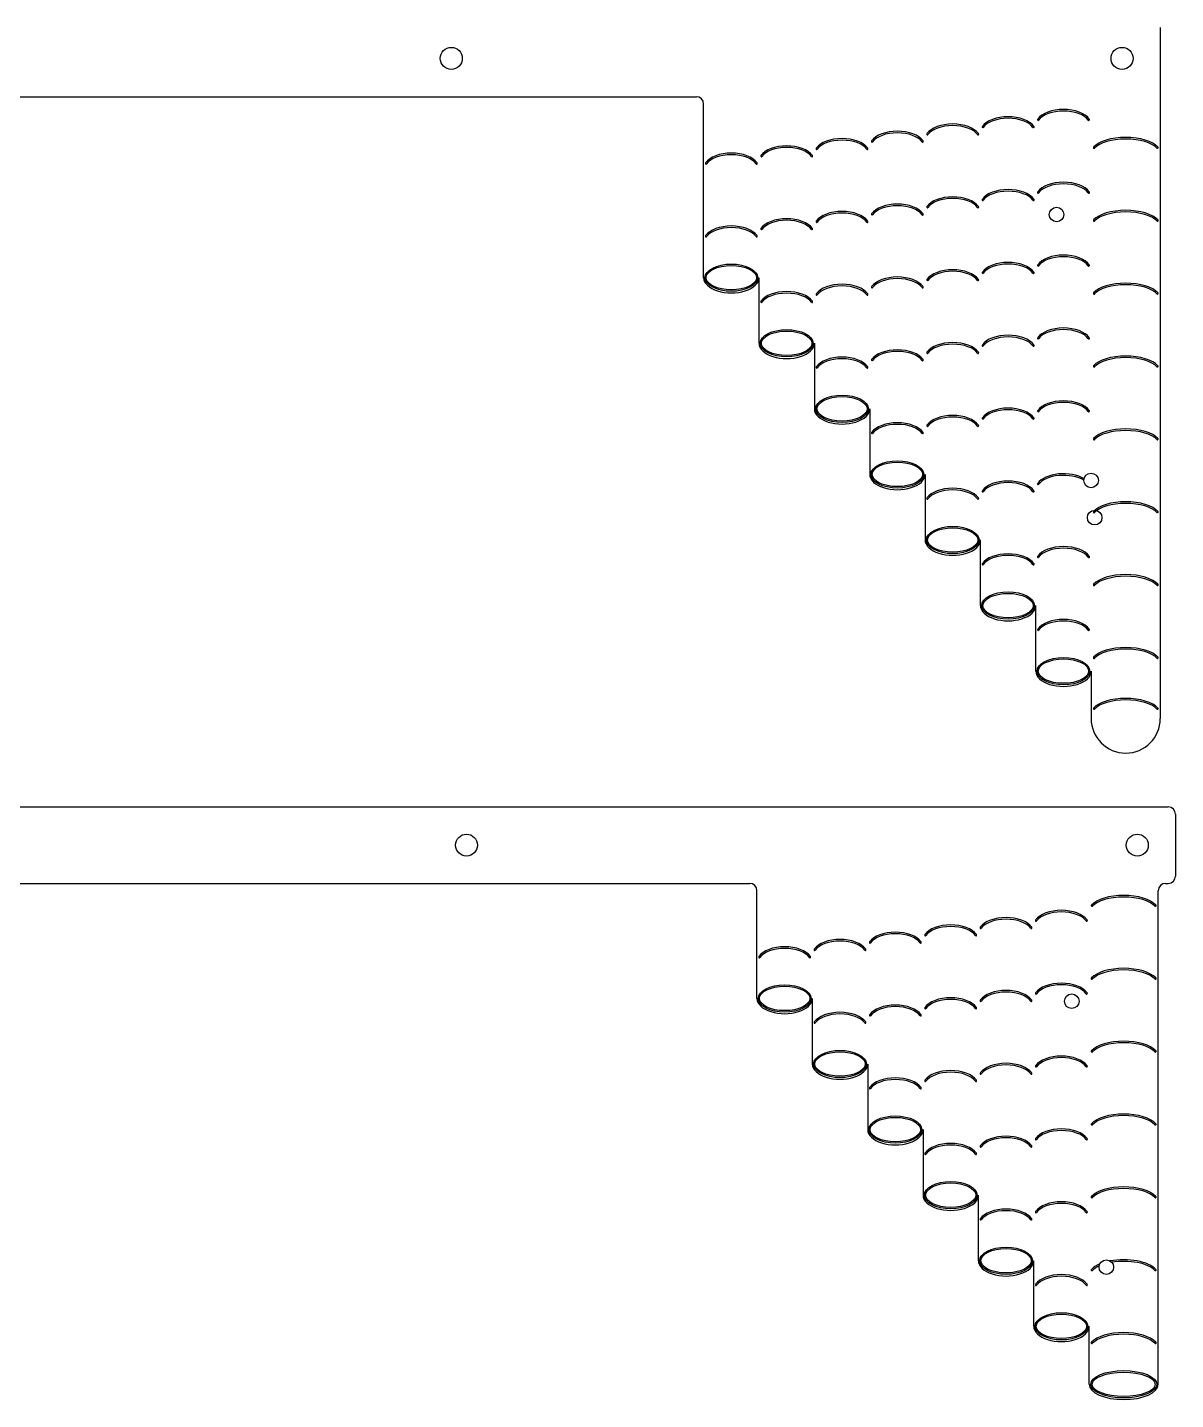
# Model space of a CAD drawing. Header units: millimetres. Extents: x -1211 to 233, y -1153 to 100.
# Drawn here: x -294.1 to -136.4, y -858.4 to -670.1 of the extents above; entities that cross this region are included whole.
import ezdxf

# ---------------------------------------------------------------- set-up
doc = ezdxf.new("R2010")
doc.units = ezdxf.units.MM
doc.layers.get('0').update_dxf_attribs({"lineweight": 25, "true_color": 0xffffff})
for name, color, linetype, lineweight, true_color in [('brass', 7, 'Continuous', 25, 0x000000), ('f1', 7, 'Continuous', 25, 0x000000), ('f2', 7, 'Continuous', 25, 0x000000)]:
    doc.layers.add(name, color=color, linetype=linetype, lineweight=lineweight, true_color=true_color)

msp = doc.modelspace()

# ---------------------------------------------------------------- linework, layer by layer
msp.add_line((-364.75, -787.56), (-194.9, -787.56))
for centre in [(-150.68, -803.73), (-145.93, -840.23)]:
    msp.add_circle(centre, 1)
for centre, start, end in [((-194.9, -788.56), 0, 90), ((-137.8, -788.56), 90, 180)]:
    msp.add_arc(centre, 1, start, end)
at = {"layer": 'brass'}
for p, q in [((-136.43, -778.06), (-136.43, -786.56)), ((-137.8, -787.56), (-137.43, -787.56))]:
    msp.add_line(p, q, dxfattribs=at)
for centre, start, end in [((-137.43, -778.06), 0, 90), ((-137.43, -786.56), 270, 0)]:
    msp.add_arc(centre, 1, start, end, dxfattribs=at)
at = {"layer": 'f1'}
for p, q in [((-138.52, -670.09), (-138.52, -764.93)), ((-361.62, -679.59), (-202.22, -679.59)), ((-201.22, -704.43), (-201.22, -680.59)), ((-193.62, -713.43), (-193.62, -704.43)), ((-186.02, -713.43), (-186.02, -722.43)), ((-178.42, -722.43), (-178.42, -731.43)), ((-170.82, -731.43), (-170.82, -740.43)), ((-163.22, -749.43), (-163.22, -740.43)), ((-155.62, -758.43), (-155.62, -749.43)), ((-148.02, -758.43), (-148.02, -764.93)), ((-422.23, -777.06), (-137.43, -777.06))]:
    msp.add_line(p, q, dxfattribs=at)
for centre, radius in [((-235.87, -674.34), 1.51), ((-143.77, -674.34), 1.51), ((-152.77, -695.76), 1), ((-148.02, -732.26), 1), ((-147.53, -737.36), 1), ((-233.78, -782.31), 1.51), ((-141.68, -782.31), 1.51)]:
    msp.add_circle(centre, radius, dxfattribs=at)
for centre, radius, start, end in [((-202.22, -680.59), 1, 0, 90), ((-143.27, -764.93), 4.75, 180, 360)]:
    msp.add_arc(centre, radius, start, end, dxfattribs=at)
at = {"layer": 'f1', "color": 5, "true_color": 0x0000ff}
for centre, start, end in [((-147.61, -686.58), 135.4006, 321.3987), ((-138.92, -686.58), 218.6013, 44.5994), ((-147.61, -696.58), 135.4006, 321.3987), ((-138.92, -696.58), 218.6013, 44.5994), ((-147.61, -706.58), 135.4006, 321.3987), ((-138.92, -706.58), 218.6013, 44.5994), ((-147.61, -716.58), 135.4006, 321.3987), ((-138.92, -716.58), 218.6013, 44.5994), ((-147.61, -726.58), 135.4006, 321.3987), ((-138.92, -726.58), 218.6013, 44.5994), ((-147.61, -736.58), 135.4006, 321.3987), ((-138.92, -736.58), 218.6013, 44.5994), ((-147.61, -746.58), 135.4006, 321.3987), ((-138.92, -746.58), 218.6013, 44.5994), ((-147.61, -756.58), 135.4006, 321.3987), ((-138.92, -756.58), 218.6013, 44.5994), ((-147.61, -763.56), 135.4006, 321.3987), ((-138.92, -763.56), 218.6013, 44.5994)]:
    msp.add_arc(centre, 0.103, start, end, dxfattribs=at)
for centre, major_axis, ratio, start_param, end_param in [((-151.82, -683.43), (-3.8, 0), 0.55122, 3.51684, 5.907938), ((-151.82, -683.43), (-3.62, 0), 0.517205, 3.484857, 5.939921), ((-167.02, -685.43), (3.8, 0), 0.55122, 0.375247, 2.766345), ((-167.02, -685.43), (3.62, 0), 0.517205, 0.343264, 2.798328), ((-159.42, -684.43), (-3.8, 0), 0.55122, 3.51684, 5.907938), ((-159.42, -684.43), (-3.62, 0), 0.517205, 3.484857, 5.939921), ((-155.29, -682.74), (0, 0.103), 0.8, 0.79239, 4.038669), ((-148.34, -682.74), (0, 0.103), 0.8, 2.244517, 5.490795), ((-182.22, -687.43), (-3.8, 0), 0.55122, 3.51684, 5.907938), ((-174.62, -686.43), (-3.8, 0), 0.55122, 3.51684, 5.907938), ((-174.62, -686.43), (-3.62, 0), 0.517205, 3.484857, 5.939921), ((-170.49, -684.74), (0, 0.103), 0.8, 0.79239, 4.038669), ((-163.54, -684.74), (0, 0.103), 0.8, 2.244517, 5.490795), ((-162.89, -683.74), (0, 0.103), 0.8, 0.79239, 4.038669), ((-155.94, -683.74), (0, 0.103), 0.8, 2.244517, 5.490795), ((-143.27, -687.28), (-4.75, 0), 0.440976, 3.51684, 5.907938), ((-143.27, -687.28), (-4.53, 0), 0.413764, 3.484857, 5.939921), ((-197.42, -689.43), (-3.8, 0), 0.55122, 3.51684, 5.907938), ((-189.82, -688.43), (-3.8, 0), 0.55122, 3.51684, 5.907938), ((-189.82, -688.43), (-3.62, 0), 0.517205, 3.484857, 5.939921), ((-185.69, -686.74), (0, 0.103), 0.8, 0.79239, 4.038669), ((-182.22, -687.43), (-3.62, 0), 0.517205, 3.484857, 5.939921), ((-178.74, -686.74), (0, 0.103), 0.8, 2.244517, 5.490795), ((-178.09, -685.74), (0, 0.103), 0.8, 0.79239, 4.038669), ((-171.14, -685.74), (0, 0.103), 0.8, 2.244517, 5.490795), ((-200.89, -688.74), (0, 0.103), 0.8, 0.79239, 4.038669), ((-197.42, -689.43), (-3.62, 0), 0.517205, 3.484857, 5.939921), ((-193.94, -688.74), (0, 0.103), 0.8, 2.244517, 5.490795), ((-193.29, -687.74), (0, 0.103), 0.8, 0.79239, 4.038669), ((-186.34, -687.74), (0, 0.103), 0.8, 2.244517, 5.490795), ((-159.42, -694.43), (3.8, 0), 0.55122, 0.375247, 2.766345), ((-159.42, -694.43), (3.62, 0), 0.517205, 0.343264, 2.798328), ((-155.29, -692.74), (0, 0.103), 0.8, 0.79239, 4.038669), ((-151.82, -693.43), (-3.8, 0), 0.55122, 3.51684, 5.907938), ((-151.82, -693.43), (-3.62, 0), 0.517205, 3.484857, 5.939921), ((-148.34, -692.74), (0, 0.103), 0.8, 2.244517, 5.490795), ((-174.62, -696.43), (-3.8, 0), 0.55122, 3.51684, 5.907938), ((-174.62, -696.43), (-3.62, 0), 0.517205, 3.484857, 5.939921), ((-170.49, -694.74), (0, 0.103), 0.8, 0.79239, 4.038669), ((-167.02, -695.43), (-3.8, 0), 0.55122, 3.51684, 5.907938), ((-167.02, -695.43), (-3.62, 0), 0.517205, 3.484857, 5.939921), ((-163.54, -694.74), (0, 0.103), 0.8, 2.244517, 5.490795), ((-162.89, -693.74), (0, 0.103), 0.8, 0.79239, 4.038669), ((-155.94, -693.74), (0, 0.103), 0.8, 2.244517, 5.490795), ((-189.82, -698.43), (-3.8, 0), 0.55122, 3.51684, 5.907938), ((-189.82, -698.43), (-3.62, 0), 0.517205, 3.484857, 5.939921), ((-185.69, -696.74), (0, 0.103), 0.8, 0.79239, 4.038669), ((-182.22, -697.43), (-3.8, 0), 0.55122, 3.51684, 5.907938), ((-182.22, -697.43), (-3.62, 0), 0.517205, 3.484857, 5.939921), ((-178.74, -696.74), (0, 0.103), 0.8, 2.244517, 5.490795), ((-178.09, -695.74), (0, 0.103), 0.8, 0.79239, 4.038669), ((-171.14, -695.74), (0, 0.103), 0.8, 2.244517, 5.490795), ((-143.27, -697.28), (-4.75, 0), 0.440976, 3.51684, 5.907938), ((-143.27, -697.28), (-4.53, 0), 0.413764, 3.484857, 5.939921), ((-197.42, -699.43), (-3.8, 0), 0.55122, 3.51684, 5.907938), ((-197.42, -699.43), (-3.62, 0), 0.517205, 3.484857, 5.939921), ((-193.29, -697.74), (0, 0.103), 0.8, 0.79239, 4.038669), ((-186.34, -697.74), (0, 0.103), 0.8, 2.244517, 5.490795), ((-200.89, -698.74), (0, 0.103), 0.8, 0.79239, 4.038669), ((-193.94, -698.74), (0, 0.103), 0.8, 2.244517, 5.490795), ((-159.42, -704.43), (-3.8, 0), 0.55122, 3.51684, 5.907938), ((-151.82, -703.43), (3.8, 0), 0.55122, 0.375247, 2.766345), ((-151.82, -703.43), (3.62, 0), 0.517205, 0.343264, 2.798328), ((-167.02, -705.43), (-3.8, 0), 0.55122, 3.51684, 5.907938), ((-167.02, -705.43), (-3.62, 0), 0.517205, 3.484857, 5.939921), ((-162.89, -703.74), (0, 0.103), 0.8, 0.79239, 4.038669), ((-159.42, -704.43), (-3.62, 0), 0.517205, 3.484857, 5.939921), ((-155.94, -703.74), (0, 0.103), 0.8, 2.244517, 5.490795), ((-155.29, -702.74), (0, 0.103), 0.8, 0.79239, 4.038669), ((-148.34, -702.74), (0, 0.103), 0.8, 2.244517, 5.490795), ((-182.22, -707.43), (-3.8, 0), 0.55122, 3.51684, 5.907938), ((-182.22, -707.43), (-3.62, 0), 0.517205, 3.484857, 5.939921), ((-178.09, -705.74), (0, 0.103), 0.8, 0.79239, 4.038669), ((-174.62, -706.43), (-3.8, 0), 0.55122, 3.51684, 5.907938), ((-174.62, -706.43), (-3.62, 0), 0.517205, 3.484857, 5.939921), ((-171.14, -705.74), (0, 0.103), 0.8, 2.244517, 5.490795), ((-170.49, -704.74), (0, 0.103), 0.8, 0.79239, 4.038669), ((-163.54, -704.74), (0, 0.103), 0.8, 2.244517, 5.490795), ((-143.27, -707.28), (-4.75, 0), 0.440976, 3.51684, 5.907938), ((-143.27, -707.28), (-4.53, 0), 0.413764, 3.484857, 5.939921), ((-193.29, -707.74), (0, 0.103), 0.8, 0.79239, 4.038669), ((-189.82, -708.43), (-3.8, 0), 0.55122, 3.51684, 5.907938), ((-189.82, -708.43), (-3.62, 0), 0.517205, 3.484857, 5.939921), ((-186.34, -707.74), (0, 0.103), 0.8, 2.244517, 5.490795), ((-185.69, -706.74), (0, 0.103), 0.8, 0.79239, 4.038669), ((-178.74, -706.74), (0, 0.103), 0.8, 2.244517, 5.490795), ((-151.82, -713.43), (-3.8, 0), 0.55122, 3.51684, 5.907938), ((-151.82, -713.43), (-3.62, 0), 0.517205, 3.484857, 5.939921), ((-167.02, -715.43), (-3.8, 0), 0.55122, 3.51684, 5.907938), ((-167.02, -715.43), (-3.62, 0), 0.517205, 3.484857, 5.939921), ((-162.89, -713.74), (0, 0.103), 0.8, 0.79239, 4.038669), ((-159.42, -714.43), (-3.8, 0), 0.55122, 3.51684, 5.907938), ((-159.42, -714.43), (-3.62, 0), 0.517205, 3.484857, 5.939921), ((-155.94, -713.74), (0, 0.103), 0.8, 2.244517, 5.490795), ((-155.29, -712.74), (0, 0.103), 0.8, 0.79239, 4.038669), ((-148.34, -712.74), (0, 0.103), 0.8, 2.244517, 5.490795), ((-182.22, -717.43), (-3.8, 0), 0.55122, 3.51684, 5.907938), ((-182.22, -717.43), (-3.62, 0), 0.517205, 3.484857, 5.939921), ((-174.62, -716.43), (-3.8, 0), 0.55122, 3.51684, 5.907938), ((-174.62, -716.43), (-3.62, 0), 0.517205, 3.484857, 5.939921), ((-170.49, -714.74), (0, 0.103), 0.8, 0.79239, 4.038669), ((-163.54, -714.74), (0, 0.103), 0.8, 2.244517, 5.490795), ((-143.27, -717.28), (-4.75, 0), 0.440976, 3.51684, 5.907938), ((-143.27, -717.28), (-4.53, 0), 0.413764, 3.484857, 5.939921), ((-185.69, -716.74), (0, 0.103), 0.8, 0.79239, 4.038669), ((-178.74, -716.74), (0, 0.103), 0.8, 2.244517, 5.490795), ((-178.09, -715.74), (0, 0.103), 0.8, 0.79239, 4.038669), ((-171.14, -715.74), (0, 0.103), 0.8, 2.244517, 5.490795), ((-159.42, -724.43), (-3.8, 0), 0.55122, 3.51684, 5.907938), ((-159.42, -724.43), (-3.62, 0), 0.517205, 3.484857, 5.939921), ((-155.29, -722.74), (0, 0.103), 0.8, 0.79239, 4.038669), ((-151.82, -723.43), (-3.8, 0), 0.55122, 3.51684, 5.907938), ((-151.82, -723.43), (-3.62, 0), 0.517205, 3.484857, 5.939921), ((-148.34, -722.74), (0, 0.103), 0.8, 2.244517, 5.490795), ((-174.62, -726.43), (-3.8, 0), 0.55122, 3.51684, 5.907938), ((-174.62, -726.43), (-3.62, 0), 0.517205, 3.484857, 5.939921), ((-170.49, -724.74), (0, 0.103), 0.8, 0.79239, 4.038669), ((-167.02, -725.43), (-3.8, 0), 0.55122, 3.51684, 5.907938), ((-167.02, -725.43), (-3.62, 0), 0.517205, 3.484857, 5.939921), ((-163.54, -724.74), (0, 0.103), 0.8, 2.244517, 5.490795), ((-162.89, -723.74), (0, 0.103), 0.8, 0.79239, 4.038669), ((-155.94, -723.74), (0, 0.103), 0.8, 2.244517, 5.490795), ((-178.09, -725.74), (0, 0.103), 0.8, 0.79239, 4.038669), ((-171.14, -725.74), (0, 0.103), 0.8, 2.244517, 5.490795), ((-143.27, -727.28), (-4.75, 0), 0.440976, 3.51684, 5.907938), ((-143.27, -727.28), (-4.53, 0), 0.413764, 3.484857, 5.939921), ((-159.42, -734.43), (-3.8, 0), 0.55122, 3.51684, 5.907938), ((-151.82, -733.43), (-3.8, 0), 0.55122, 3.873976, 5.907938), ((-151.82, -733.43), (-3.62, 0), 0.517205, 3.82958, 5.939921), ((-167.02, -735.43), (-3.8, 0), 0.55122, 3.51684, 5.907938), ((-167.02, -735.43), (-3.62, 0), 0.517205, 3.484857, 5.939921), ((-162.89, -733.74), (0, 0.103), 0.8, 0.79239, 4.038669), ((-159.42, -734.43), (-3.62, 0), 0.517205, 3.484857, 5.939921), ((-155.94, -733.74), (0, 0.103), 0.8, 2.244517, 5.490795), ((-155.29, -732.74), (0, 0.103), 0.8, 0.79239, 4.038669), ((-170.49, -734.74), (0, 0.103), 0.8, 0.79239, 4.038669), ((-163.54, -734.74), (0, 0.103), 0.8, 2.244517, 5.490795), ((-143.27, -737.28), (-4.75, 0), 0.440976, 3.51684, 5.907938), ((-143.27, -737.28), (-4.53, 0), 0.413764, 3.484857, 5.939921), ((-151.82, -743.43), (-3.8, 0), 0.55122, 3.51684, 5.907938), ((-151.82, -743.43), (-3.62, 0), 0.517205, 3.484857, 5.939921), ((-162.89, -743.74), (0, 0.103), 0.8, 0.79239, 4.038669), ((-159.42, -744.43), (-3.8, 0), 0.55122, 3.51684, 5.907938), ((-159.42, -744.43), (-3.62, 0), 0.517205, 3.484857, 5.939921), ((-155.94, -743.74), (0, 0.103), 0.8, 2.244517, 5.490795), ((-155.29, -742.74), (0, 0.103), 0.8, 0.79239, 4.038669), ((-148.34, -742.74), (0, 0.103), 0.8, 2.244517, 5.490795), ((-143.27, -747.28), (-4.75, 0), 0.440976, 3.51684, 5.907938), ((-143.27, -747.28), (-4.53, 0), 0.413764, 3.484857, 5.939921), ((-151.82, -753.43), (-3.8, 0), 0.55122, 3.51684, 5.907938), ((-155.29, -752.74), (0, 0.103), 0.8, 0.79239, 4.038669), ((-151.82, -753.43), (-3.62, 0), 0.517205, 3.484857, 5.939921), ((-148.34, -752.74), (0, 0.103), 0.8, 2.244517, 5.490795), ((-143.27, -757.28), (-4.75, 0), 0.440976, 3.51684, 5.907938), ((-143.27, -757.28), (-4.53, 0), 0.413764, 3.484857, 5.939921), ((-143.27, -764.26), (-4.75, 0), 0.440976, 3.51684, 5.907938), ((-143.27, -764.26), (-4.53, 0), 0.413764, 3.484857, 5.939921)]:
    msp.add_ellipse(centre, major_axis=major_axis, ratio=ratio, start_param=start_param, end_param=end_param, dxfattribs=at)
for centre, major_axis, ratio in [((-197.42, -704.43), (-3.62, 0), 0.517205), ((-197.42, -704.43), (3.46, 0), 0.483354), ((-189.82, -713.43), (-3.62, 0), 0.517205), ((-189.82, -713.43), (3.46, 0), 0.483354), ((-182.22, -722.43), (-3.62, 0), 0.517205), ((-182.22, -722.43), (3.46, 0), 0.483354), ((-174.62, -731.43), (-3.62, 0), 0.517205), ((-174.62, -731.43), (3.46, 0), 0.483354), ((-167.02, -740.43), (-3.62, 0), 0.517205), ((-167.02, -740.43), (3.46, 0), 0.483354), ((-159.42, -749.43), (-3.62, 0), 0.517205), ((-159.42, -749.43), (3.46, 0), 0.483354), ((-151.82, -758.43), (-3.62, 0), 0.517205), ((-151.82, -758.43), (3.46, 0), 0.483354)]:
    msp.add_ellipse(centre, major_axis=major_axis, ratio=ratio, dxfattribs=at)
at = {"layer": 'f1'}
for centre in [(-197.42, -704.43), (-189.82, -713.43), (-182.22, -722.43), (-174.62, -731.43), (-167.02, -740.43), (-159.42, -749.43), (-151.82, -758.43)]:
    msp.add_ellipse(centre, major_axis=(-3.8, 0), ratio=0.55122, start_param=0, end_param=3.141593, dxfattribs=at)
at = {"layer": 'f2'}
for p, q in [((-193.9, -803.35), (-193.9, -788.56)), ((-138.8, -856.31), (-138.8, -788.56)), ((-186.3, -803.35), (-186.3, -812.35)), ((-178.7, -812.35), (-178.7, -821.35)), ((-171.1, -821.35), (-171.1, -830.35)), ((-163.5, -839.35), (-163.5, -830.35)), ((-155.9, -848.35), (-155.9, -839.35)), ((-148.3, -856.31), (-148.3, -848.35))]:
    msp.add_line(p, q, dxfattribs=at)
at = {"layer": 'f2', "color": 5, "true_color": 0x0000ff}
for centre, start, end in [((-147.9, -790.61), 135.4006, 321.3987), ((-139.21, -790.61), 218.6013, 44.5994), ((-147.9, -800.61), 135.4006, 321.3987), ((-139.21, -800.61), 218.6013, 44.5994), ((-147.9, -810.61), 135.4006, 321.3987), ((-139.21, -810.61), 218.6013, 44.5994), ((-147.9, -820.61), 135.4006, 321.3987), ((-139.21, -820.61), 218.6013, 44.5994), ((-147.9, -830.61), 135.4006, 321.3987), ((-139.21, -830.61), 218.6013, 44.5994), ((-147.9, -840.61), 135.4006, 321.3987), ((-139.21, -840.61), 218.6013, 44.5994), ((-147.9, -850.61), 135.4006, 321.3987), ((-139.21, -850.61), 218.6013, 44.5994)]:
    msp.add_arc(centre, 0.103, start, end, dxfattribs=at)
for centre, major_axis, ratio, start_param, end_param in [((-143.55, -791.31), (4.75, 0), 0.440976, 0.375247, 2.766345), ((-143.55, -791.31), (4.53, 0), 0.413764, 0.343264, 2.798328), ((-159.7, -794.35), (-3.8, 0), 0.55122, 3.51684, 5.907938), ((-159.7, -794.35), (-3.62, 0), 0.517205, 3.484857, 5.939921), ((-155.58, -792.66), (0, 0.103), 0.8, 0.79239, 4.038669), ((-152.1, -793.35), (3.8, 0), 0.55122, 0.375247, 2.766345), ((-152.1, -793.35), (3.62, 0), 0.517205, 0.343264, 2.798328), ((-148.62, -792.66), (0, 0.103), 0.8, 2.244517, 5.490795), ((-174.9, -796.35), (-3.8, 0), 0.55122, 3.51684, 5.907938), ((-174.9, -796.35), (-3.62, 0), 0.517205, 3.484857, 5.939921), ((-170.78, -794.66), (0, 0.103), 0.8, 0.79239, 4.038669), ((-167.3, -795.35), (-3.8, 0), 0.55122, 3.51684, 5.907938), ((-167.3, -795.35), (-3.62, 0), 0.517205, 3.484857, 5.939921), ((-163.82, -794.66), (0, 0.103), 0.8, 2.244517, 5.490795), ((-163.18, -793.66), (0, 0.103), 0.8, 0.79239, 4.038669), ((-156.22, -793.66), (0, 0.103), 0.8, 2.244517, 5.490795), ((-190.1, -798.35), (-3.8, 0), 0.55122, 3.51684, 5.907938), ((-190.1, -798.35), (-3.62, 0), 0.517205, 3.484857, 5.939921), ((-182.5, -797.35), (-3.8, 0), 0.55122, 3.51684, 5.907938), ((-182.5, -797.35), (-3.62, 0), 0.517205, 3.484857, 5.939921), ((-178.38, -795.66), (0, 0.103), 0.8, 0.79239, 4.038669), ((-171.42, -795.66), (0, 0.103), 0.8, 2.244517, 5.490795), ((-193.58, -797.66), (0, 0.103), 0.8, 0.79239, 4.038669), ((-186.62, -797.66), (0, 0.103), 0.8, 2.244517, 5.490795), ((-185.98, -796.66), (0, 0.103), 0.8, 0.79239, 4.038669), ((-179.02, -796.66), (0, 0.103), 0.8, 2.244517, 5.490795), ((-143.55, -801.31), (4.75, 0), 0.440976, 0.375247, 2.766345), ((-143.55, -801.31), (4.53, 0), 0.413764, 0.343264, 2.798328), ((-152.1, -803.35), (-3.8, 0), 0.55122, 3.51684, 5.907938), ((-152.1, -803.35), (-3.62, 0), 0.517205, 3.484857, 5.939921), ((-167.3, -805.35), (-3.8, 0), 0.55122, 3.51684, 5.907938), ((-167.3, -805.35), (-3.62, 0), 0.517205, 3.484857, 5.939921), ((-163.18, -803.66), (0, 0.103), 0.8, 0.79239, 4.038669), ((-159.7, -804.35), (-3.8, 0), 0.55122, 3.51684, 5.907938), ((-159.7, -804.35), (-3.62, 0), 0.517205, 3.484857, 5.939921), ((-156.22, -803.66), (0, 0.103), 0.8, 2.244517, 5.490795), ((-155.58, -802.66), (0, 0.103), 0.8, 0.79239, 4.038669), ((-148.62, -802.66), (0, 0.103), 0.8, 2.244517, 5.490795), ((-182.5, -807.35), (-3.8, 0), 0.55122, 3.51684, 5.907938), ((-182.5, -807.35), (-3.62, 0), 0.517205, 3.484857, 5.939921), ((-178.38, -805.66), (0, 0.103), 0.8, 0.79239, 4.038669), ((-174.9, -806.35), (-3.8, 0), 0.55122, 3.51684, 5.907938), ((-174.9, -806.35), (-3.62, 0), 0.517205, 3.484857, 5.939921), ((-171.42, -805.66), (0, 0.103), 0.8, 2.244517, 5.490795), ((-170.78, -804.66), (0, 0.103), 0.8, 0.79239, 4.038669), ((-163.82, -804.66), (0, 0.103), 0.8, 2.244517, 5.490795), ((-185.98, -806.66), (0, 0.103), 0.8, 0.79239, 4.038669), ((-179.02, -806.66), (0, 0.103), 0.8, 2.244517, 5.490795), ((-143.55, -811.31), (4.75, 0), 0.440976, 0.375247, 2.766345), ((-143.55, -811.31), (4.53, 0), 0.413764, 0.343264, 2.798328), ((-152.1, -813.35), (-3.8, 0), 0.55122, 3.51684, 5.907938), ((-152.1, -813.35), (-3.62, 0), 0.517205, 3.484857, 5.939921), ((-167.3, -815.35), (-3.8, 0), 0.55122, 3.51684, 5.907938), ((-167.3, -815.35), (-3.62, 0), 0.517205, 3.484857, 5.939921), ((-159.7, -814.35), (-3.8, 0), 0.55122, 3.51684, 5.907938), ((-159.7, -814.35), (-3.62, 0), 0.517205, 3.484857, 5.939921), ((-155.58, -812.66), (0, 0.103), 0.8, 0.79239, 4.038669), ((-148.62, -812.66), (0, 0.103), 0.8, 2.244517, 5.490795), ((-174.9, -816.35), (-3.8, 0), 0.55122, 3.51684, 5.907938), ((-174.9, -816.35), (-3.62, 0), 0.517205, 3.484857, 5.939921), ((-170.78, -814.66), (0, 0.103), 0.8, 0.79239, 4.038669), ((-163.82, -814.66), (0, 0.103), 0.8, 2.244517, 5.490795), ((-163.18, -813.66), (0, 0.103), 0.8, 0.79239, 4.038669), ((-156.22, -813.66), (0, 0.103), 0.8, 2.244517, 5.490795), ((-178.38, -815.66), (0, 0.103), 0.8, 0.79239, 4.038669), ((-171.42, -815.66), (0, 0.103), 0.8, 2.244517, 5.490795), ((-143.55, -821.31), (4.75, 0), 0.440976, 0.375247, 2.766345), ((-143.55, -821.31), (4.53, 0), 0.413764, 0.343264, 2.798328), ((-159.7, -824.35), (-3.8, 0), 0.55122, 3.51684, 5.907938), ((-159.7, -824.35), (-3.62, 0), 0.517205, 3.484857, 5.939921), ((-155.58, -822.66), (0, 0.103), 0.8, 0.79239, 4.038669), ((-152.1, -823.35), (-3.8, 0), 0.55122, 3.51684, 5.907938), ((-152.1, -823.35), (-3.62, 0), 0.517205, 3.484857, 5.939921), ((-148.62, -822.66), (0, 0.103), 0.8, 2.244517, 5.490795), ((-170.78, -824.66), (0, 0.103), 0.8, 0.79239, 4.038669), ((-167.3, -825.35), (-3.8, 0), 0.55122, 3.51684, 5.907938), ((-167.3, -825.35), (-3.62, 0), 0.517205, 3.484857, 5.939921), ((-163.82, -824.66), (0, 0.103), 0.8, 2.244517, 5.490795), ((-163.18, -823.66), (0, 0.103), 0.8, 0.79239, 4.038669), ((-156.22, -823.66), (0, 0.103), 0.8, 2.244517, 5.490795), ((-143.55, -831.31), (4.75, 0), 0.440976, 0.375247, 2.766345), ((-143.55, -831.31), (4.53, 0), 0.413764, 0.343264, 2.798328), ((-159.7, -834.35), (-3.8, 0), 0.55122, 3.51684, 5.907938), ((-152.1, -833.35), (-3.8, 0), 0.55122, 3.51684, 5.907938), ((-152.1, -833.35), (-3.62, 0), 0.517205, 3.484857, 5.939921), ((-163.18, -833.66), (0, 0.103), 0.8, 0.79239, 4.038669), ((-159.7, -834.35), (-3.62, 0), 0.517205, 3.484857, 5.939921), ((-156.22, -833.66), (0, 0.103), 0.8, 2.244517, 5.490795), ((-155.58, -832.66), (0, 0.103), 0.8, 0.79239, 4.038669), ((-148.62, -832.66), (0, 0.103), 0.8, 2.244517, 5.490795), ((-143.55, -841.31), (4.75, 0), 0.440976, 2.331185, 2.766345), ((-143.55, -841.31), (4.75, 0), 0.440976, 0.375247, 1.97119), ((-143.55, -841.31), (4.53, 0), 0.413764, 0.343264, 1.939842), ((-152.1, -843.35), (-3.8, 0), 0.55122, 3.51684, 5.907938), ((-152.1, -843.35), (-3.62, 0), 0.517205, 3.484857, 5.939921), ((-143.55, -841.31), (4.53, 0), 0.413764, 2.406411, 2.798328), ((-155.58, -842.66), (0, 0.103), 0.8, 0.79239, 4.038669), ((-148.62, -842.66), (0, 0.103), 0.8, 2.244517, 5.490795), ((-143.55, -851.31), (4.75, 0), 0.440976, 0.375247, 2.766345), ((-143.55, -851.31), (4.53, 0), 0.413764, 0.343264, 2.798328)]:
    msp.add_ellipse(centre, major_axis=major_axis, ratio=ratio, start_param=start_param, end_param=end_param, dxfattribs=at)
for centre, major_axis, ratio in [((-190.1, -803.35), (-3.62, 0), 0.517205), ((-190.1, -803.35), (3.46, 0), 0.483354), ((-182.5, -812.35), (-3.62, 0), 0.517205), ((-182.5, -812.35), (3.46, 0), 0.483354), ((-174.9, -821.35), (-3.62, 0), 0.517205), ((-174.9, -821.35), (3.46, 0), 0.483354), ((-167.3, -830.35), (-3.62, 0), 0.517205), ((-167.3, -830.35), (3.46, 0), 0.483354), ((-159.7, -839.35), (-3.62, 0), 0.517205), ((-159.7, -839.35), (3.46, 0), 0.483354), ((-152.1, -848.35), (-3.62, 0), 0.517205), ((-152.1, -848.35), (3.46, 0), 0.483354), ((-143.55, -856.31), (4.53, 0), 0.413764), ((-143.55, -856.31), (4.33, 0), 0.386683)]:
    msp.add_ellipse(centre, major_axis=major_axis, ratio=ratio, dxfattribs=at)
at = {"layer": 'f2'}
for centre, major_axis, ratio, start_param, end_param in [((-190.1, -803.35), (-3.8, 0), 0.55122, 0, 3.141593), ((-182.5, -812.35), (-3.8, 0), 0.55122, 0, 3.141593), ((-174.9, -821.35), (-3.8, 0), 0.55122, 0, 3.141593), ((-167.3, -830.35), (-3.8, 0), 0.55122, 0, 3.141593), ((-159.7, -839.35), (-3.8, 0), 0.55122, 0, 3.141593), ((-152.1, -848.35), (-3.8, 0), 0.55122, 0, 3.141593), ((-143.55, -856.31), (4.75, 0), 0.440976, 3.141593, 0)]:
    msp.add_ellipse(centre, major_axis=major_axis, ratio=ratio, start_param=start_param, end_param=end_param, dxfattribs=at)

doc.saveas('drawing.dxf')
